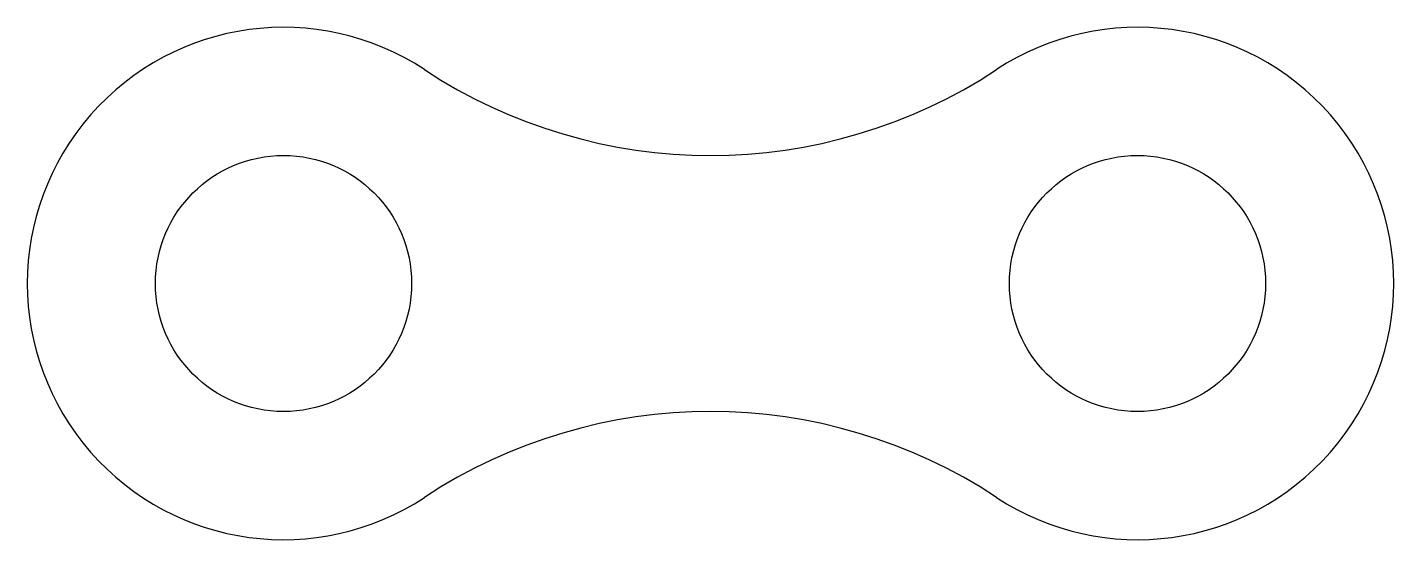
# Model space of a CAD drawing. Header units: millimetres. Extents: x 6 to 294, y 6 to 114.
import ezdxf

# ---------------------------------------------------------------- set-up
doc = ezdxf.new("R2010")
doc.units = ezdxf.units.MM
doc.layers.get('0').update_dxf_attribs({"linetype": 'CONTINUOUS'})

msp = doc.modelspace()

# ---------------------------------------------------------------- linework, layer by layer
for centre in [(60, 60), (240, 60)]:
    msp.add_circle(centre, 27)
for centre, radius, start, end in [((60, 60), 54, 56.6015, 303.3985), ((240, 60), 54, -123.3985, 123.3985), ((150, 196.5), 109.5, 236.6015, 303.3985), ((150, -76.5), 109.5, 56.6015, 123.3985)]:
    msp.add_arc(centre, radius, start, end)

doc.saveas('drawing.dxf')
